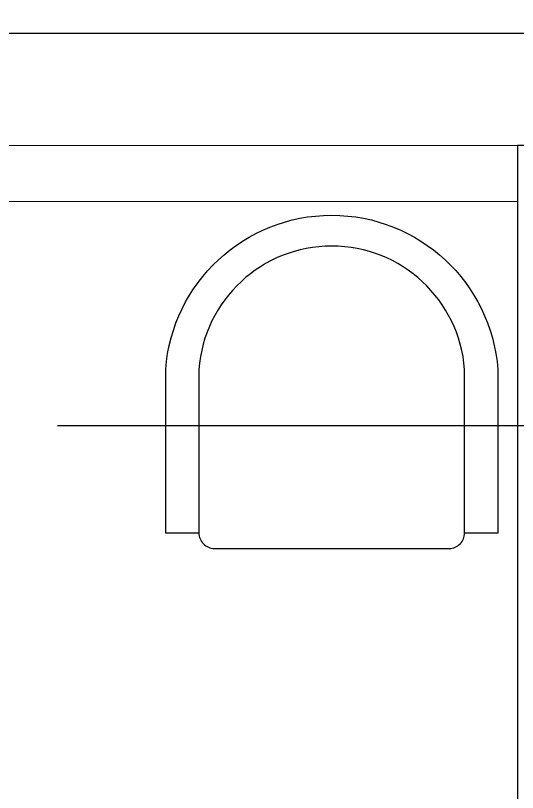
# Model space of a CAD drawing. Header units: metres. Extents: x -22 to 564, y 0 to 143.
# Drawn here: x 20.33 to 21.225, y 53.622 to 55.007 of the extents above; entities that cross this region are included whole.
import ezdxf
from ezdxf.xclip import XClip

# ---------------------------------------------------------------- set-up
doc = ezdxf.new("R2010")
doc.units = ezdxf.units.M
doc.header["$XCLIPFRAME"] = 2
doc.linetypes.add('EJES630', pattern=[6.3, 5.5, -0.4, 0, -0.4])
doc.layers.add('EJES', color=11, linetype='EJES630', lineweight=0)
doc.layers.add('XREF PB NEURO-ONCOLOGIA$0$MUROS DE TABLAROCA', color=150, linetype='Continuous', lineweight=13)
for name, color, linetype in [('XREF  PB CONJ$0$PARQUE', 251, 'Continuous'), ('XREF  PB CONJ$0$REFERENCIA COLUMNAS NEURO', 7, 'Continuous'), ('XREF PB NEURO-ONCOLOGIA$0$MOBILIARIO', 161, 'Continuous'), ('XREF PB NEURO-ONCOLOGIA$0$NOVIDESA', 11, 'Continuous')]:
    doc.layers.add(name, color=color, linetype=linetype)

# ---------------------------------------------------------------- blocks, each defined once
blk = doc.blocks.new('XREF PB NEURO-ONCOLOGIA$0$Ref Arq Nivel 2$0$Silla 2')
blk.add_lwpolyline([(-0.2154, -0.025, -0.414214), (-0.1904, 0), (0.1904, 0, -0.414214), (0.2154, -0.025)], format="xyb")
blk.add_lwpolyline([(-0.2154, -0.29), (-0.2154, -0.025), (-0.2692, -0.025), (-0.2692, -0.29, 0.928571), (0.2692, -0.29), (0.2692, -0.025), (0.2154, -0.025), (0.2154, -0.29, -0.928571)], format="xyb", close=True)
blk = doc.blocks.new('XREF PB NEURO-ONCOLOGIA')
at = {"layer": 'XREF PB NEURO-ONCOLOGIA$0$MUROS DE TABLAROCA'}
blk.add_lwpolyline([(21.2017, 24.2762), (21.3017, 24.2762), (21.3017, 25.966), (21.2017, 25.966)], close=True, dxfattribs=at)
at = {"layer": 'XREF PB NEURO-ONCOLOGIA$0$NOVIDESA', "elevation": 0}
blk.add_lwpolyline([(16.2017, 26.0662), (21.5017, 26.0662), (21.5017, 21.8762)], dxfattribs=at)
at = {"layer": 'XREF PB NEURO-ONCOLOGIA$0$MOBILIARIO', "xscale": -1.099999999999994, "yscale": 1.099999999999994, "zscale": 1.099999999999994, "rotation": 90}
blk.add_blockref('XREF PB NEURO-ONCOLOGIA$0$Ref Arq Nivel 2$0$Silla 2', (20.5833, 24.6073), dxfattribs=at)
blk = doc.blocks.new('XREF  PB CONJ$0$A$C7782c7fa')
blk.add_lwpolyline([(3.8764, 6.3072), (21.2545, 18.5368), (6.1071, 40.0612), (1.7728, 37.011), (-12.4999, 57.2923), (-25.5437, 48.1129)], close=True)
blk.add_lwpolyline([(22.2424, 16.2642), (5.2264, 40.4439)])
blk = doc.blocks.new('XREF  PB CONJ')
at = {"layer": 'XREF  PB CONJ$0$PARQUE', "true_color": 0x136734}
h = blk.add_hatch(dxfattribs=at)
h.set_pattern_fill('CROSS', color=116, scale=0.02, angle=90)
edge = h.paths.add_edge_path()
edge.add_line((3.5883, 104.6056), (1.6936, 104.3684))
edge.add_line((1.6936, 104.3684), (2.4784, 17.6083))
edge.add_line((2.4784, 17.6083), (97.731, 17.9336))
edge.add_arc((97.7247, 19.237), 1.3034, 270.2752, 363.1006)
edge.add_line((99.0262, 19.3075), (96.4762, 19.3078))
edge.add_line((96.4762, 19.3078), (96.602, 20.224))
edge.add_line((96.602, 20.224), (62.4128, 20.224))
edge.add_arc((58.6329, 24.6535), 5.8231, 229.52466, 310.47534, ccw=False)
edge.add_line((54.8531, 20.224), (26.2527, 20.2188))
edge.add_line((26.2527, 20.2188), (4.2837, 20.0304))
edge.add_line((4.2837, 20.0304), (4.055, 46.6913))
edge.add_line((4.055, 46.6913), (2.3881, 46.6912))
edge.add_line((2.3881, 46.6912), (2.3881, 54.8033))
edge.add_line((2.3881, 54.8033), (3.9854, 54.8034))
edge.add_line((3.9854, 54.8034), (3.7464, 82.6679))
edge.add_line((3.7464, 82.6679), (3.6185, 95.2556))
edge.add_line((3.6185, 95.2556), (3.5883, 104.6056))
at = {"layer": 'XREF  PB CONJ$0$REFERENCIA COLUMNAS NEURO', "color": 1, "lineweight": 5, "rotation": 325.356105481422}
blk.add_blockref('XREF  PB CONJ$0$A$C7782c7fa', (-2.1343, 17.408), dxfattribs=at)

msp = doc.modelspace()

# ---------------------------------------------------------------- block references
at = {"rotation": 90}
msp.add_blockref('XREF PB NEURO-ONCOLOGIA', (45.501, 33.4734), dxfattribs=at)

# ---------------------------------------------------------------- next in the draw order: block references
ref = msp.add_blockref('XREF  PB CONJ', (67.8976, 28.71, 0), dxfattribs=dict(rotation=89.50849308405942))
XClip(ref).set_block_clipping_path([(-2.936402334, 82.9334608569), (21.1250270707, 82.9334608569), (21.1250270707, 49.0397586863), (26.6296707885, 49.0397586863), (26.6284018429, 17.4712422498), (-2.8531787476, 17.4341989701)])

# ---------------------------------------------------------------- next in the draw order: linework, layer by layer
at = {"layer": 'EJES'}
msp.add_line((20.7166, 54.2751), (52.7399, 54.2751), dxfattribs=at)

doc.saveas('drawing.dxf')
